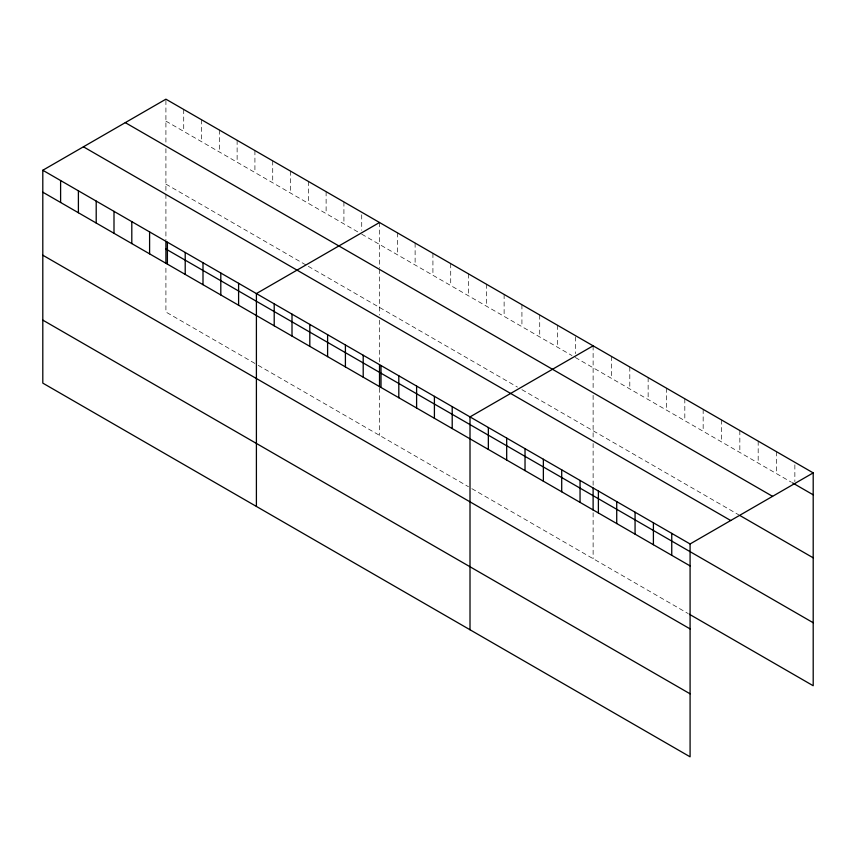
<?xml version="1.0" encoding="UTF-8"?>
<svg xmlns="http://www.w3.org/2000/svg" width="856" height="856" viewBox="0 0 856 856"><rect width="100%" height="100%" fill="white"/><g stroke="black" fill="none" stroke-linecap="round" stroke-linejoin="round"><path stroke-width="0.64" stroke-dasharray="4.28 3.21" d="M165.914 142.117L165.914 99.178M165.914 121.113L358.386 232.233M361.724 234.159L571.99 355.561M575.328 357.487L791.426 482.249M165.914 184.115L307.208 265.692M308.32 266.334L517.473 387.083M521.925 389.662L738.696 514.809M254.917 363.425L165.914 312.033L165.914 266.098M258.255 365.351L468.521 486.743M471.859 488.669L688.256 613.613M794.86 464.872L794.86 481.65M776.52 451.711L776.52 473.646M758.181 441.118L758.181 463.053M739.841 430.525L739.841 452.471M721.501 419.943L721.501 441.878M703.161 409.35L703.161 431.296M684.821 398.768L684.821 420.703M666.482 388.175L666.482 410.11M648.142 377.592L648.142 399.527M629.802 366.999L629.802 388.934M611.462 356.406L611.462 378.352M593.122 345.824L593.122 388.763M593.122 395.322L593.122 438.4M593.122 443.494L593.122 485.491M593.122 512.744L593.122 558.679M575.328 336.836L575.328 353.614M557.524 325.269L557.524 347.204M539.719 314.997L539.719 336.932M521.925 304.715L521.925 326.65M504.12 294.443L504.12 316.378M486.326 284.16L486.326 306.095M468.521 273.888L468.521 295.823M450.716 263.605L450.716 285.551M432.922 253.333L432.922 275.268M415.117 243.051L415.117 264.996M397.323 232.779L397.323 254.714M379.518 222.496L379.518 268.067M379.518 269.373L379.518 315.083M379.518 320.165L379.518 362.174M379.518 388.11L379.518 435.362M361.724 214.803L361.724 230.285M343.919 201.941L343.919 223.887M326.115 191.669L326.115 213.604M308.32 181.397L308.32 203.332M290.516 171.114L290.516 193.049M272.722 160.842L272.722 182.777M254.917 150.56L254.917 172.505M237.123 140.288L237.123 162.223M219.318 130.005L219.318 151.951M201.513 119.733L201.513 141.668M183.719 109.45L183.719 131.396M165.914 148.677L165.914 193.028M165.914 194.301L165.914 240.119"/><path stroke-width="1.28" d="M42.8 170.258L690.086 543.967L690.086 756.822L42.8 383.114L42.8 170.258L165.914 99.178L813.2 472.887L813.2 685.742L689.412 614.266M379.518 222.496L256.404 293.576L256.404 506.442M593.122 345.824L470.008 416.904L470.008 629.759M690.086 543.967L813.2 472.887M792.57 482.912L813.2 494.822M125.286 122.633L772.572 496.341M739.841 515.473L813.2 557.823M83.428 146.804L730.714 520.512M165.914 249.032L813.2 622.74M42.8 192.193L690.086 565.902M42.8 255.206L690.086 628.903M42.8 320.112L690.086 693.82M671.746 533.374L671.746 555.309M653.406 522.791L653.406 544.726M635.066 512.198L635.066 534.133M616.727 501.605L616.727 523.551M598.387 491.023L598.387 512.958M593.122 488.038L593.122 510.112M580.047 480.43L580.047 502.376M561.707 469.848L561.707 491.783M543.367 459.255L543.367 481.2M525.028 448.672L525.028 470.607M506.688 438.079L506.688 460.014M488.348 427.497L488.348 449.432M452.203 406.632L452.203 428.567M434.409 396.349L434.409 418.284M416.605 386.077L416.605 408.012M398.81 375.795L398.81 397.73M381.006 365.523L381.006 387.458M379.518 364.72L379.518 386.794M363.201 355.24L363.201 377.186M345.407 344.968L345.407 366.903M327.602 334.685L327.602 356.631M309.808 324.413L309.808 346.348M292.003 314.131L292.003 336.076M274.209 303.859L274.209 325.794M238.599 283.304L238.599 305.239M220.805 273.032L220.805 294.967M203 262.749L203 284.684M185.206 252.477L185.206 274.412M167.401 242.195L167.401 264.14M165.914 241.392L165.914 263.466M149.597 231.923L149.597 253.858M131.803 221.64L131.803 243.586M113.998 211.368L113.998 233.303M96.204 201.085L96.204 223.031M78.399 190.813L78.399 212.748M60.605 180.53L60.605 202.476"/></g></svg>
